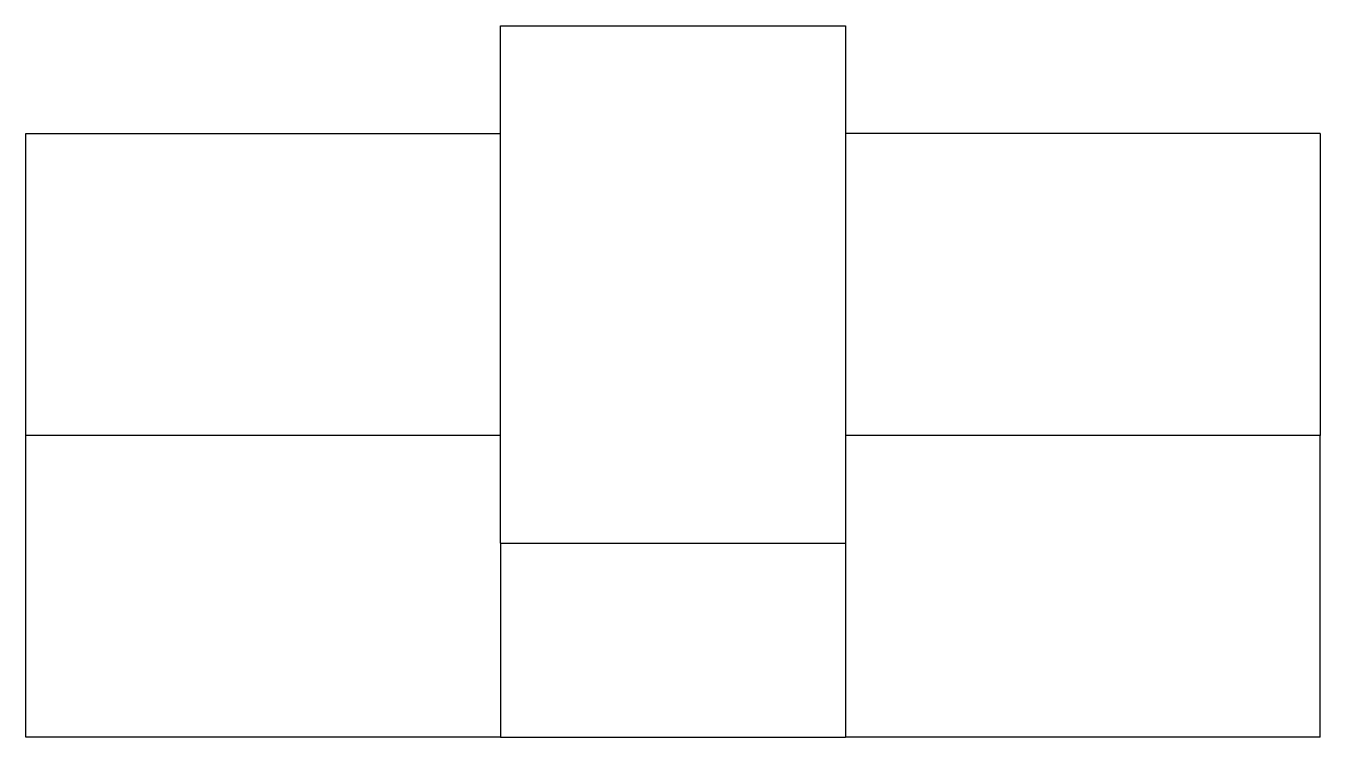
# Model space of a CAD drawing. Header units: metres. Extents: x -15 to 15, y 0 to 16.5.
import ezdxf

# ---------------------------------------------------------------- set-up
doc = ezdxf.new("R2010")
doc.units = ezdxf.units.M

msp = doc.modelspace()

# ---------------------------------------------------------------- linework, layer by layer
for points in [[(-4, 16.5), (-3.84, 16.5), (-3.68, 16.5), (-3.52, 16.5), (-3.36, 16.5), (-3.2, 16.5), (-3.04, 16.5), (-2.88, 16.5), (-2.72, 16.5), (-2.56, 16.5), (-2.4, 16.5), (-2.24, 16.5), (-2.08, 16.5), (-1.92, 16.5), (-1.76, 16.5), (-1.6, 16.5), (-1.44, 16.5), (-1.28, 16.5), (-1.12, 16.5), (-0.96, 16.5), (-0.8, 16.5), (-0.64, 16.5), (-0.48, 16.5), (-0.32, 16.5), (-0.16, 16.5), (0, 16.5), (0.16, 16.5), (0.32, 16.5), (0.48, 16.5), (0.64, 16.5), (0.8, 16.5), (0.96, 16.5), (1.12, 16.5), (1.28, 16.5), (1.44, 16.5), (1.6, 16.5), (1.76, 16.5), (1.92, 16.5), (2.08, 16.5), (2.24, 16.5), (2.4, 16.5), (2.56, 16.5), (2.72, 16.5), (2.88, 16.5), (3.04, 16.5), (3.2, 16.5), (3.36, 16.5), (3.52, 16.5), (3.68, 16.5), (3.84, 16.5), (4, 16.5)], [(-4, 4.5), (-4, 4.542), (-4, 4.584), (-4, 4.626), (-4, 4.704), (-4, 4.828), (-4, 4.952), (-4, 5.076), (-4, 5.266), (-4, 5.466), (-4, 5.666), (-4, 5.885), (-4, 6.151), (-4, 6.417), (-4, 6.683), (-4, 6.987), (-4, 7.305), (-4, 7.624), (-4, 7.947), (-4, 8.303), (-4, 8.658), (-4, 9.013), (-4, 9.378), (-4, 9.752), (-4, 10.126), (-4, 10.5), (-4, 10.874), (-4, 11.248), (-4, 11.622), (-4, 11.987), (-4, 12.342), (-4, 12.697), (-4, 13.053), (-4, 13.376), (-4, 13.695), (-4, 14.013), (-4, 14.317), (-4, 14.583), (-4, 14.849), (-4, 15.115), (-4, 15.334), (-4, 15.534), (-4, 15.734), (-4, 15.924), (-4, 16.048), (-4, 16.172), (-4, 16.296), (-4, 16.374), (-4, 16.416), (-4, 16.458), (-4, 16.5)], [(4, 16.5), (4, 16.458), (4, 16.416), (4, 16.374), (4, 16.296), (4, 16.172), (4, 16.048), (4, 15.924), (4, 15.734), (4, 15.534), (4, 15.334), (4, 15.115), (4, 14.849), (4, 14.583), (4, 14.317), (4, 14.013), (4, 13.695), (4, 13.376), (4, 13.053), (4, 12.697), (4, 12.342), (4, 11.987), (4, 11.622), (4, 11.248), (4, 10.874), (4, 10.5), (4, 10.126), (4, 9.752), (4, 9.378), (4, 9.013), (4, 8.658), (4, 8.303), (4, 7.947), (4, 7.624), (4, 7.305), (4, 6.987), (4, 6.683), (4, 6.417), (4, 6.151), (4, 5.885), (4, 5.666), (4, 5.466), (4, 5.266), (4, 5.076), (4, 4.952), (4, 4.828), (4, 4.704), (4, 4.626), (4, 4.584), (4, 4.542), (4, 4.5)], [(-15, 14), (-14.78, 14), (-14.56, 14), (-14.34, 14), (-14.12, 14), (-13.9, 14), (-13.68, 14), (-13.46, 14), (-13.24, 14), (-13.02, 14), (-12.8, 14), (-12.58, 14), (-12.36, 14), (-12.14, 14), (-11.92, 14), (-11.7, 14), (-11.48, 14), (-11.26, 14), (-11.04, 14), (-10.82, 14), (-10.6, 14), (-10.38, 14), (-10.16, 14), (-9.94, 14), (-9.72, 14), (-9.5, 14), (-9.28, 14), (-9.06, 14), (-8.84, 14), (-8.62, 14), (-8.4, 14), (-8.18, 14), (-7.96, 14), (-7.74, 14), (-7.52, 14), (-7.3, 14), (-7.08, 14), (-6.86, 14), (-6.64, 14), (-6.42, 14), (-6.2, 14), (-5.98, 14), (-5.76, 14), (-5.54, 14), (-5.32, 14), (-5.1, 14), (-4.88, 14), (-4.66, 14), (-4.44, 14), (-4.22, 14), (-4, 14)], [(-15, 7), (-15, 7.14), (-15, 7.28), (-15, 7.42), (-15, 7.56), (-15, 7.7), (-15, 7.84), (-15, 7.98), (-15, 8.12), (-15, 8.26), (-15, 8.4), (-15, 8.54), (-15, 8.68), (-15, 8.82), (-15, 8.96), (-15, 9.1), (-15, 9.24), (-15, 9.38), (-15, 9.52), (-15, 9.66), (-15, 9.8), (-15, 9.94), (-15, 10.08), (-15, 10.22), (-15, 10.36), (-15, 10.5), (-15, 10.64), (-15, 10.78), (-15, 10.92), (-15, 11.06), (-15, 11.2), (-15, 11.34), (-15, 11.48), (-15, 11.62), (-15, 11.76), (-15, 11.9), (-15, 12.04), (-15, 12.18), (-15, 12.32), (-15, 12.46), (-15, 12.6), (-15, 12.74), (-15, 12.88), (-15, 13.02), (-15, 13.16), (-15, 13.3), (-15, 13.44), (-15, 13.58), (-15, 13.72), (-15, 13.86), (-15, 14)], [(15, 14), (14.78, 14), (14.56, 14), (14.34, 14), (14.12, 14), (13.9, 14), (13.68, 14), (13.46, 14), (13.24, 14), (13.02, 14), (12.8, 14), (12.58, 14), (12.36, 14), (12.14, 14), (11.92, 14), (11.7, 14), (11.48, 14), (11.26, 14), (11.04, 14), (10.82, 14), (10.6, 14), (10.38, 14), (10.16, 14), (9.94, 14), (9.72, 14), (9.5, 14), (9.28, 14), (9.06, 14), (8.84, 14), (8.62, 14), (8.4, 14), (8.18, 14), (7.96, 14), (7.74, 14), (7.52, 14), (7.3, 14), (7.08, 14), (6.86, 14), (6.64, 14), (6.42, 14), (6.2, 14), (5.98, 14), (5.76, 14), (5.54, 14), (5.32, 14), (5.1, 14), (4.88, 14), (4.66, 14), (4.44, 14), (4.22, 14), (4, 14)], [(15, 14), (15, 13.86), (15, 13.72), (15, 13.58), (15, 13.44), (15, 13.3), (15, 13.16), (15, 13.02), (15, 12.88), (15, 12.74), (15, 12.6), (15, 12.46), (15, 12.32), (15, 12.18), (15, 12.04), (15, 11.9), (15, 11.76), (15, 11.62), (15, 11.48), (15, 11.34), (15, 11.2), (15, 11.06), (15, 10.92), (15, 10.78), (15, 10.64), (15, 10.5), (15, 10.36), (15, 10.22), (15, 10.08), (15, 9.94), (15, 9.8), (15, 9.66), (15, 9.52), (15, 9.38), (15, 9.24), (15, 9.1), (15, 8.96), (15, 8.82), (15, 8.68), (15, 8.54), (15, 8.4), (15, 8.26), (15, 8.12), (15, 7.98), (15, 7.84), (15, 7.7), (15, 7.56), (15, 7.42), (15, 7.28), (15, 7.14), (15, 7)], [(-4, 7), (-4.22, 7), (-4.44, 7), (-4.66, 7), (-4.88, 7), (-5.1, 7), (-5.32, 7), (-5.54, 7), (-5.76, 7), (-5.98, 7), (-6.2, 7), (-6.42, 7), (-6.64, 7), (-6.86, 7), (-7.08, 7), (-7.3, 7), (-7.52, 7), (-7.74, 7), (-7.96, 7), (-8.18, 7), (-8.4, 7), (-8.62, 7), (-8.84, 7), (-9.06, 7), (-9.28, 7), (-9.5, 7), (-9.72, 7), (-9.94, 7), (-10.16, 7), (-10.38, 7), (-10.6, 7), (-10.82, 7), (-11.04, 7), (-11.26, 7), (-11.48, 7), (-11.7, 7), (-11.92, 7), (-12.14, 7), (-12.36, 7), (-12.58, 7), (-12.8, 7), (-13.02, 7), (-13.24, 7), (-13.46, 7), (-13.68, 7), (-13.9, 7), (-14.12, 7), (-14.34, 7), (-14.56, 7), (-14.78, 7), (-15, 7)], [(-15, 0), (-15, 0.14), (-15, 0.28), (-15, 0.42), (-15, 0.56), (-15, 0.7), (-15, 0.84), (-15, 0.98), (-15, 1.12), (-15, 1.26), (-15, 1.4), (-15, 1.54), (-15, 1.68), (-15, 1.82), (-15, 1.96), (-15, 2.1), (-15, 2.24), (-15, 2.38), (-15, 2.52), (-15, 2.66), (-15, 2.8), (-15, 2.94), (-15, 3.08), (-15, 3.22), (-15, 3.36), (-15, 3.5), (-15, 3.64), (-15, 3.78), (-15, 3.92), (-15, 4.06), (-15, 4.2), (-15, 4.34), (-15, 4.48), (-15, 4.62), (-15, 4.76), (-15, 4.9), (-15, 5.04), (-15, 5.18), (-15, 5.32), (-15, 5.46), (-15, 5.6), (-15, 5.74), (-15, 5.88), (-15, 6.02), (-15, 6.16), (-15, 6.3), (-15, 6.44), (-15, 6.58), (-15, 6.72), (-15, 6.86), (-15, 7)], [(15, 7), (14.78, 7), (14.56, 7), (14.34, 7), (14.12, 7), (13.9, 7), (13.68, 7), (13.46, 7), (13.24, 7), (13.02, 7), (12.8, 7), (12.58, 7), (12.36, 7), (12.14, 7), (11.92, 7), (11.7, 7), (11.48, 7), (11.26, 7), (11.04, 7), (10.82, 7), (10.6, 7), (10.38, 7), (10.16, 7), (9.94, 7), (9.72, 7), (9.5, 7), (9.28, 7), (9.06, 7), (8.84, 7), (8.62, 7), (8.4, 7), (8.18, 7), (7.96, 7), (7.74, 7), (7.52, 7), (7.3, 7), (7.08, 7), (6.86, 7), (6.64, 7), (6.42, 7), (6.2, 7), (5.98, 7), (5.76, 7), (5.54, 7), (5.32, 7), (5.1, 7), (4.88, 7), (4.66, 7), (4.44, 7), (4.22, 7), (4, 7)], [(15, 0), (15, 0.14), (15, 0.28), (15, 0.42), (15, 0.56), (15, 0.7), (15, 0.84), (15, 0.98), (15, 1.12), (15, 1.26), (15, 1.4), (15, 1.54), (15, 1.68), (15, 1.82), (15, 1.96), (15, 2.1), (15, 2.24), (15, 2.38), (15, 2.52), (15, 2.66), (15, 2.8), (15, 2.94), (15, 3.08), (15, 3.22), (15, 3.36), (15, 3.5), (15, 3.64), (15, 3.78), (15, 3.92), (15, 4.06), (15, 4.2), (15, 4.34), (15, 4.48), (15, 4.62), (15, 4.76), (15, 4.9), (15, 5.04), (15, 5.18), (15, 5.32), (15, 5.46), (15, 5.6), (15, 5.74), (15, 5.88), (15, 6.02), (15, 6.16), (15, 6.3), (15, 6.44), (15, 6.58), (15, 6.72), (15, 6.86), (15, 7)], [(-4, 4.5), (-4, 4.41), (-4, 4.32), (-4, 4.23), (-4, 4.14), (-4, 4.05), (-4, 3.96), (-4, 3.87), (-4, 3.78), (-4, 3.69), (-4, 3.6), (-4, 3.51), (-4, 3.42), (-4, 3.33), (-4, 3.24), (-4, 3.15), (-4, 3.06), (-4, 2.97), (-4, 2.88), (-4, 2.79), (-4, 2.7), (-4, 2.61), (-4, 2.52), (-4, 2.43), (-4, 2.34), (-4, 2.25), (-4, 2.16), (-4, 2.07), (-4, 1.98), (-4, 1.89), (-4, 1.8), (-4, 1.71), (-4, 1.62), (-4, 1.53), (-4, 1.44), (-4, 1.35), (-4, 1.26), (-4, 1.17), (-4, 1.08), (-4, 0.99), (-4, 0.9), (-4, 0.81), (-4, 0.72), (-4, 0.63), (-4, 0.54), (-4, 0.45), (-4, 0.36), (-4, 0.27), (-4, 0.18), (-4, 0.09), (-4, 0)], [(-4, 4.5), (-3.84, 4.5), (-3.68, 4.5), (-3.52, 4.5), (-3.36, 4.5), (-3.2, 4.5), (-3.04, 4.5), (-2.88, 4.5), (-2.72, 4.5), (-2.56, 4.5), (-2.4, 4.5), (-2.24, 4.5), (-2.08, 4.5), (-1.92, 4.5), (-1.76, 4.5), (-1.6, 4.5), (-1.44, 4.5), (-1.28, 4.5), (-1.12, 4.5), (-0.96, 4.5), (-0.8, 4.5), (-0.64, 4.5), (-0.48, 4.5), (-0.32, 4.5), (-0.16, 4.5), (0, 4.5), (0.16, 4.5), (0.32, 4.5), (0.48, 4.5), (0.64, 4.5), (0.8, 4.5), (0.96, 4.5), (1.12, 4.5), (1.28, 4.5), (1.44, 4.5), (1.6, 4.5), (1.76, 4.5), (1.92, 4.5), (2.08, 4.5), (2.24, 4.5), (2.4, 4.5), (2.56, 4.5), (2.72, 4.5), (2.88, 4.5), (3.04, 4.5), (3.2, 4.5), (3.36, 4.5), (3.52, 4.5), (3.68, 4.5), (3.84, 4.5), (4, 4.5)], [(4, 4.5), (4, 4.41), (4, 4.32), (4, 4.23), (4, 4.14), (4, 4.05), (4, 3.96), (4, 3.87), (4, 3.78), (4, 3.69), (4, 3.6), (4, 3.51), (4, 3.42), (4, 3.33), (4, 3.24), (4, 3.15), (4, 3.06), (4, 2.97), (4, 2.88), (4, 2.79), (4, 2.7), (4, 2.61), (4, 2.52), (4, 2.43), (4, 2.34), (4, 2.25), (4, 2.16), (4, 2.07), (4, 1.98), (4, 1.89), (4, 1.8), (4, 1.71), (4, 1.62), (4, 1.53), (4, 1.44), (4, 1.35), (4, 1.26), (4, 1.17), (4, 1.08), (4, 0.99), (4, 0.9), (4, 0.81), (4, 0.72), (4, 0.63), (4, 0.54), (4, 0.45), (4, 0.36), (4, 0.27), (4, 0.18), (4, 0.09), (4, 0)], [(-4, 0), (-4.22, 0), (-4.44, 0), (-4.66, 0), (-4.88, 0), (-5.1, 0), (-5.32, 0), (-5.54, 0), (-5.76, 0), (-5.98, 0), (-6.2, 0), (-6.42, 0), (-6.64, 0), (-6.86, 0), (-7.08, 0), (-7.3, 0), (-7.52, 0), (-7.74, 0), (-7.96, 0), (-8.18, 0), (-8.4, 0), (-8.62, 0), (-8.84, 0), (-9.06, 0), (-9.28, 0), (-9.5, 0), (-9.72, 0), (-9.94, 0), (-10.16, 0), (-10.38, 0), (-10.6, 0), (-10.82, 0), (-11.04, 0), (-11.26, 0), (-11.48, 0), (-11.7, 0), (-11.92, 0), (-12.14, 0), (-12.36, 0), (-12.58, 0), (-12.8, 0), (-13.02, 0), (-13.24, 0), (-13.46, 0), (-13.68, 0), (-13.9, 0), (-14.12, 0), (-14.34, 0), (-14.56, 0), (-14.78, 0), (-15, 0)], [(-4, 0), (-3.84, 0), (-3.68, 0), (-3.52, 0), (-3.36, 0), (-3.2, 0), (-3.04, 0), (-2.88, 0), (-2.72, 0), (-2.56, 0), (-2.4, 0), (-2.24, 0), (-2.08, 0), (-1.92, 0), (-1.76, 0), (-1.6, 0), (-1.44, 0), (-1.28, 0), (-1.12, 0), (-0.96, 0), (-0.8, 0), (-0.64, 0), (-0.48, 0), (-0.32, 0), (-0.16, 0), (0, 0), (0.16, 0), (0.32, 0), (0.48, 0), (0.64, 0), (0.8, 0), (0.96, 0), (1.12, 0), (1.28, 0), (1.44, 0), (1.6, 0), (1.76, 0), (1.92, 0), (2.08, 0), (2.24, 0), (2.4, 0), (2.56, 0), (2.72, 0), (2.88, 0), (3.04, 0), (3.2, 0), (3.36, 0), (3.52, 0), (3.68, 0), (3.84, 0), (4, 0)], [(15, 0), (14.78, 0), (14.56, 0), (14.34, 0), (14.12, 0), (13.9, 0), (13.68, 0), (13.46, 0), (13.24, 0), (13.02, 0), (12.8, 0), (12.58, 0), (12.36, 0), (12.14, 0), (11.92, 0), (11.7, 0), (11.48, 0), (11.26, 0), (11.04, 0), (10.82, 0), (10.6, 0), (10.38, 0), (10.16, 0), (9.94, 0), (9.72, 0), (9.5, 0), (9.28, 0), (9.06, 0), (8.84, 0), (8.62, 0), (8.4, 0), (8.18, 0), (7.96, 0), (7.74, 0), (7.52, 0), (7.3, 0), (7.08, 0), (6.86, 0), (6.64, 0), (6.42, 0), (6.2, 0), (5.98, 0), (5.76, 0), (5.54, 0), (5.32, 0), (5.1, 0), (4.88, 0), (4.66, 0), (4.44, 0), (4.22, 0), (4, 0)]]:
    msp.add_lwpolyline(points)

doc.saveas('drawing.dxf')
